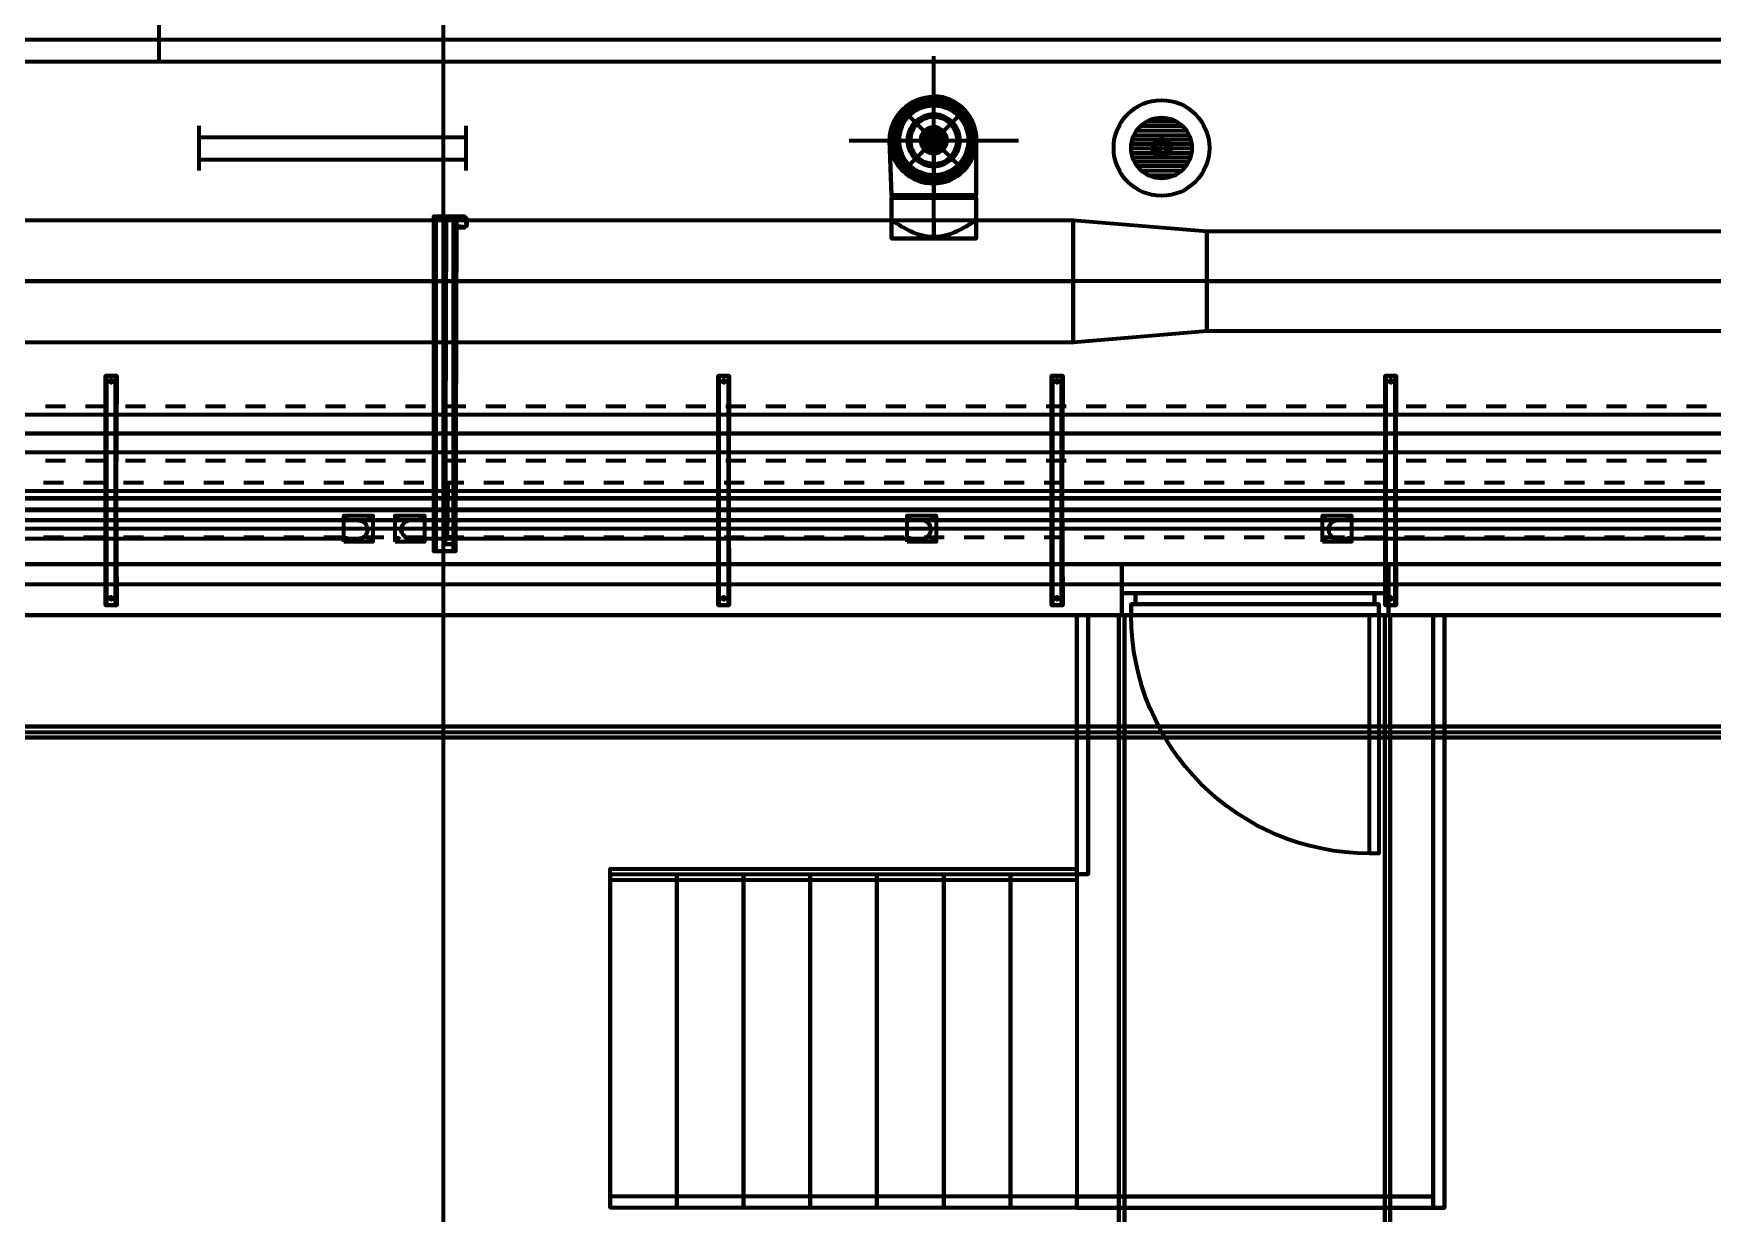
# Model space of a CAD drawing. Extents: x 0 to 1153, y 0 to 816.
# Drawn here: x 386.17 to 435, y 466.3 to 500.62 of the extents above; entities that cross this region are included whole.
import ezdxf

# ---------------------------------------------------------------- set-up
doc = ezdxf.new("R2010")
doc.units = 0
doc.header["$MEASUREMENT"] = 0
for name, color, linetype in [('Arch', 7, 'Continuous'), ('EQUIPMENTS', 7, 'Continuous'), ('Hatch', 7, 'Continuous'), ('HVAC', 7, 'Continuous'), ('PIPE', 7, 'Continuous')]:
    doc.layers.add(name, color=color, linetype=linetype)

msp = doc.modelspace()

# ---------------------------------------------------------------- linework, layer by layer
at = {"layer": 'Arch', "color": 11, "linetype": 'Continuous', "lineweight": 211}
msp.add_line((398.092, 361.77), (398.092, 717.391), dxfattribs=at)
for points in [[(110.871, 493.194), (117.03, 493.194), (123.19, 484.6), (917.988, 484.6)], [(395.623, 486.452), (395.692, 486.445), (395.744, 486.427), (395.801, 486.389), (395.855, 486.325), (395.801, 486.389), (395.744, 486.427), (395.692, 486.445), (395.623, 486.452), (380.721, 486.452)], [(438.986, 486.452), (424.07, 486.452), (424.016, 486.441), (423.965, 486.42), (423.91, 486.38), (423.867, 486.325), (423.844, 486.274), (423.832, 486.22), (423.832, 486.166), (423.844, 486.112), (423.874, 486.049), (423.931, 485.988), (423.99, 485.954), (424.043, 485.938), (424.095, 485.934), (439.001, 485.934)], [(395.855, 486.061), (395.811, 486.006), (395.756, 485.966), (395.706, 485.945), (395.651, 485.934), (395.637, 485.934)], [(113.961, 485.182), (496.327, 485.182), (113.961, 485.182)], [(402.939, 476.165), (416.518, 476.165), (416.518, 466.46), (426.879, 466.46), (426.879, 466.788), (426.879, 466.46), (426.879, 483.701), (426.879, 466.46), (427.207, 466.46), (427.207, 483.701), (426.879, 483.701), (427.207, 483.701), (427.207, 466.46), (426.879, 466.46), (426.879, 483.701), (416.518, 483.701), (416.518, 466.46), (426.879, 466.46), (416.518, 466.46), (402.939, 466.471), (402.939, 476.165), (402.939, 466.471), (416.518, 466.471), (416.518, 466.788), (402.939, 466.788), (402.939, 466.471)], [(416.518, 483.701), (416.518, 476.165), (416.518, 483.701)], [(417.735, 454.501), (417.735, 483.701), (417.904, 483.701), (417.904, 454.501), (417.904, 483.701), (417.735, 483.701), (417.735, 454.501), (417.904, 454.501)], [(425.471, 454.501), (425.471, 483.701), (425.63, 483.701), (425.63, 454.501), (425.63, 483.701), (425.471, 483.701), (425.471, 454.501), (425.63, 454.501)], [(404.876, 466.46), (404.876, 476.165), (404.876, 466.46)], [(406.823, 466.46), (406.823, 476.165), (406.823, 466.46)], [(408.76, 466.46), (408.76, 476.165), (408.76, 466.46)], [(410.697, 466.46), (410.697, 476.165), (410.697, 466.46)], [(412.644, 466.46), (412.644, 476.165), (412.644, 466.46)], [(414.581, 466.46), (414.581, 476.165), (414.581, 466.46)]]:
    msp.add_lwpolyline(points, dxfattribs=at)
for points in [[(395.192, 485.838), (395.192, 486.6), (396.039, 486.6), (396.039, 485.838)], [(396.685, 485.838), (396.685, 486.6), (397.542, 486.6), (397.542, 485.838)], [(411.575, 485.838), (411.575, 486.6), (412.422, 486.6), (412.422, 485.838)], [(423.661, 485.838), (423.661, 486.6), (424.508, 486.6), (424.508, 485.838)], [(418.222, 484.346), (418.222, 484.018), (425.175, 484.018), (425.175, 484.018), (425.175, 484.346), (425.577, 484.346), (417.819, 484.346)], [(425.577, 483.701), (425.577, 484.346), (425.577, 484.346)], [(494.845, 483.701), (494.845, 427.429), (494.845, 483.701), (496.327, 483.701), (113.961, 483.701)], [(416.846, 476.165), (416.518, 476.165), (416.846, 476.165), (416.846, 483.701), (416.518, 483.701), (416.846, 483.701)], [(402.939, 475.996), (402.939, 476.324), (416.518, 476.324), (416.518, 475.996)], [(416.518, 466.788), (426.879, 466.788), (416.518, 466.788), (416.518, 466.46)]]:
    msp.add_lwpolyline(points, close=True, dxfattribs=at)
for points in [[(397.132, 485.934), (397.063, 485.941), (397.011, 485.959), (396.954, 485.997), (396.908, 486.049), (396.877, 486.112), (396.866, 486.166), (396.866, 486.22), (396.9, 486.325), (396.9, 486.325), (396.9, 486.325), (396.866, 486.22), (396.866, 486.166), (396.877, 486.112), (396.908, 486.049), (396.954, 485.997), (397.011, 485.959), (397.063, 485.941), (397.132, 485.934), (412.034, 485.934), (412.089, 485.945), (412.139, 485.966), (412.194, 486.006), (412.238, 486.061), (412.261, 486.112), (412.272, 486.166), (412.272, 486.22), (412.261, 486.274), (412.23, 486.337), (412.184, 486.389), (412.127, 486.427), (412.075, 486.445), (412.02, 486.452), (397.132, 486.453, 0.273625), (396.9, 486.325)], [(380.746, 485.934), (395.651, 485.934), (395.706, 485.945), (395.756, 485.966), (395.811, 486.006), (395.855, 486.061, 0.273604), (395.855, 486.325)], [(425.027, 476.769), (425.027, 483.701), (425.302, 483.701), (425.302, 476.769), (425.027, 476.769, -0.414213), (418.095, 483.701), (417.819, 483.701), (417.819, 484.346), (417.819, 483.701), (417.819, 485.182), (417.819, 483.701), (425.577, 483.701), (425.577, 485.182), (425.577, 483.701), (425.302, 483.701), (425.302, 484.018), (418.095, 484.018), (418.222, 484.018), (418.222, 484.346), (425.175, 484.346), (425.175, 484.018), (425.302, 484.018), (425.302, 483.701), (418.095, 483.701), (418.095, 484.018), (418.095, 483.701)]]:
    msp.add_lwpolyline(points, format="xyb", dxfattribs=at)
for centre, radius in [((395.272, 486.532), 0.037), ((395.96, 486.532), 0.037), ((396.764, 486.532), 0.037), ((397.452, 486.532), 0.037), ((411.655, 486.532), 0.037), ((412.332, 486.532), 0.037), ((423.73, 486.532), 0.037), ((424.418, 486.532), 0.037), ((395.272, 485.918), 0.037), ((395.96, 485.918), 0.0371), ((396.764, 485.918), 0.037), ((397.452, 485.918), 0.0371), ((411.655, 485.918), 0.0371), ((412.332, 485.918), 0.037), ((423.73, 485.918), 0.037), ((424.418, 485.918), 0.037)]:
    msp.add_circle(centre, radius, dxfattribs=at)
for centre, start, end in [((412.014, 486.193), 271.3051, 91.8194), ((424.09, 486.193), 91.3108, 271.8124)]:
    msp.add_arc(centre, 0.259, start, end, dxfattribs=at)
for p in [(425.175, 484.018), (425.577, 484.346)]:
    msp.add_point(p, dxfattribs=at)
at = {"layer": 'EQUIPMENTS', "color": 251, "linetype": 'Continuous', "lineweight": 211}
for p, q in [((632.852, 500.443), (113.961, 500.443)), ((632.852, 499.798), (113.961, 499.798))]:
    msp.add_line(p, q, dxfattribs=at)
at = {"layer": 'Hatch', "color": 251, "linetype": 'Continuous', "lineweight": 211}
msp.add_line((389.827, 499.84), (389.827, 523.05), dxfattribs=at)
at = {"layer": 'Hatch', "color": 5, "linetype": 'Continuous', "lineweight": 211}
for p, q in [((390.991, 496.644), (390.991, 497.935)), ((390.991, 497.607), (398.748, 497.607)), ((398.748, 496.644), (398.748, 497.935)), ((418.19, 497.671), (419.777, 497.671)), ((418.264, 497.808), (419.703, 497.808)), ((418.38, 497.935), (419.587, 497.935)), ((418.56, 498.062), (419.407, 498.062)), ((418.095, 497.29), (419.873, 497.29)), ((418.105, 497.417), (419.862, 497.417)), ((418.105, 497.152), (419.862, 497.152)), ((418.137, 497.544), (419.83, 497.544)), ((390.991, 496.962), (398.748, 496.962)), ((418.137, 497.025), (419.83, 497.025)), ((418.19, 496.898), (419.777, 496.898)), ((418.264, 496.771), (419.703, 496.771)), ((418.38, 496.644), (419.587, 496.644)), ((418.56, 496.507), (419.407, 496.507)), ((467.201, 486.78), (345.038, 486.78)), ((113.961, 480.303), (485.659, 480.303))]:
    msp.add_line(p, q, dxfattribs=at)
at = {"layer": 'Hatch', "color": 3, "linetype": 'Continuous', "lineweight": 211}
for p, q in [((388.292, 490.664), (388.313, 490.664)), ((406.104, 490.664), (406.135, 490.664)), ((415.809, 490.664), (415.83, 490.664)), ((425.503, 490.664), (425.535, 490.664)), ((397.806, 485.563), (398.452, 485.563))]:
    msp.add_line(p, q, dxfattribs=at)
at = {"layer": 'Hatch', "color": 5, "linetype": 'Continuous', "lineweight": 211}
for points in [[(419.163, 497.295), (419.134, 497.243), (419.075, 497.163), (419.03, 497.139), (418.978, 497.131), (418.926, 497.139), (418.881, 497.163), (418.846, 497.198), (418.823, 497.243), (418.814, 497.295), (418.823, 497.347), (418.846, 497.392), (418.881, 497.427), (418.926, 497.451), (418.978, 497.48), (419.03, 497.451), (419.075, 497.427), (419.111, 497.392), (419.163, 497.295), (419.134, 497.243), (419.111, 497.198), (419.075, 497.163), (419.03, 497.139), (418.978, 497.131), (418.926, 497.139), (418.881, 497.163), (418.846, 497.198), (418.823, 497.243), (418.814, 497.295), (418.823, 497.347), (418.846, 497.392), (418.881, 497.427), (418.926, 497.451), (418.978, 497.48), (419.03, 497.451), (419.075, 497.427), (419.111, 497.392), (419.134, 497.347), (419.163, 497.295), (419.134, 497.243), (419.128, 497.186), (419.076, 497.137), (419.023, 497.115), (418.963, 497.11), (418.906, 497.124), (418.847, 497.164), (418.808, 497.223), (418.794, 497.28), (418.798, 497.339), (418.821, 497.393), (418.869, 497.444), (418.978, 497.48), (418.869, 497.444), (418.821, 497.393), (418.798, 497.339), (418.794, 497.28), (418.808, 497.223), (418.847, 497.164), (418.906, 497.124), (418.963, 497.11), (419.023, 497.115), (419.076, 497.137), (419.128, 497.186), (419.134, 497.243), (419.163, 497.295), (419.134, 497.243), (419.128, 497.186), (419.076, 497.137), (419.023, 497.115), (418.963, 497.11), (418.906, 497.124), (418.847, 497.164), (418.808, 497.223), (418.794, 497.28), (418.798, 497.339), (418.821, 497.393), (418.869, 497.444), (418.978, 497.48), (418.869, 497.444), (418.821, 497.393), (418.798, 497.339), (418.794, 497.28), (418.808, 497.223), (418.847, 497.164), (418.906, 497.124), (418.963, 497.11), (419.023, 497.115), (419.076, 497.137), (419.128, 497.186), (419.134, 497.243), (419.163, 497.295), (419.134, 497.243), (419.111, 497.198), (419.075, 497.163), (419.03, 497.139), (418.978, 497.131), (418.926, 497.139), (418.881, 497.163), (418.846, 497.198), (418.823, 497.243), (418.814, 497.295), (418.823, 497.347), (418.846, 497.392), (418.881, 497.427), (418.926, 497.451), (418.978, 497.48), (419.03, 497.451), (419.075, 497.427), (419.111, 497.392), (419.134, 497.347), (419.163, 497.295), (419.134, 497.243), (419.111, 497.198), (419.075, 497.163), (419.03, 497.139), (418.978, 497.131), (418.926, 497.139), (418.881, 497.163), (418.846, 497.198), (418.823, 497.243), (418.814, 497.295), (418.823, 497.347), (418.846, 497.392), (418.881, 497.427), (418.926, 497.451), (418.978, 497.48), (419.03, 497.451), (419.075, 497.427), (419.111, 497.392), (419.134, 497.347), (419.163, 497.295), (419.134, 497.243), (419.128, 497.186), (419.076, 497.137), (419.023, 497.115), (418.963, 497.11), (418.906, 497.124), (418.847, 497.164), (418.808, 497.223), (418.794, 497.28), (418.798, 497.339), (418.821, 497.393), (418.869, 497.444), (418.978, 497.48), (418.869, 497.444), (418.821, 497.393), (418.798, 497.339), (418.794, 497.28), (418.808, 497.223), (418.847, 497.164), (418.906, 497.124), (418.963, 497.11), (419.023, 497.115), (419.076, 497.137), (419.128, 497.186), (419.134, 497.243), (419.163, 497.295), (419.134, 497.243), (419.128, 497.186), (419.076, 497.137), (419.023, 497.115), (418.963, 497.11), (418.906, 497.124), (418.847, 497.164), (418.808, 497.223), (418.794, 497.28), (418.798, 497.339), (418.821, 497.393), (418.869, 497.444), (418.978, 497.48), (418.869, 497.444), (418.821, 497.393), (418.798, 497.339), (418.794, 497.28), (418.808, 497.223), (418.847, 497.164), (418.906, 497.124), (418.963, 497.11), (419.023, 497.115), (419.076, 497.137), (419.128, 497.186), (419.134, 497.243), (419.163, 497.295), (419.134, 497.243), (419.111, 497.198), (419.075, 497.163), (419.03, 497.139), (418.978, 497.131), (418.926, 497.139), (418.881, 497.163), (418.846, 497.198), (418.823, 497.243), (418.814, 497.295), (418.823, 497.347), (418.846, 497.392), (418.881, 497.427), (418.926, 497.451), (418.978, 497.48), (419.03, 497.451), (419.075, 497.427), (419.111, 497.392), (419.134, 497.347), (419.163, 497.295), (419.134, 497.243), (419.111, 497.198), (419.075, 497.163), (419.03, 497.139), (418.978, 497.131), (418.926, 497.139), (418.881, 497.163), (418.846, 497.198), (418.823, 497.243), (418.814, 497.295), (418.823, 497.347), (418.846, 497.392), (418.881, 497.427), (418.926, 497.451), (418.978, 497.48), (419.03, 497.451), (419.075, 497.427), (419.111, 497.392), (419.134, 497.347), (419.163, 497.295), (419.134, 497.243), (419.128, 497.186), (419.076, 497.137), (419.023, 497.115), (418.963, 497.11), (418.906, 497.124), (418.847, 497.164), (418.808, 497.223), (418.794, 497.28), (418.798, 497.339), (418.821, 497.393), (418.869, 497.444), (418.978, 497.48), (418.869, 497.444), (418.821, 497.393), (418.798, 497.339), (418.794, 497.28), (418.808, 497.223), (418.847, 497.164), (418.906, 497.124), (418.963, 497.11), (419.023, 497.115), (419.076, 497.137), (419.128, 497.186), (419.134, 497.243), (419.163, 497.295), (419.134, 497.243), (419.128, 497.186), (419.076, 497.137), (419.023, 497.115), (418.963, 497.11), (418.906, 497.124), (418.847, 497.164), (418.808, 497.223), (418.794, 497.28), (418.798, 497.339), (418.821, 497.393), (418.869, 497.444), (418.978, 497.48), (418.869, 497.444), (418.821, 497.393), (418.798, 497.339), (418.794, 497.28), (418.808, 497.223), (418.847, 497.164), (418.906, 497.124), (418.963, 497.11), (419.023, 497.115), (419.076, 497.137), (419.128, 497.186), (419.134, 497.243), (419.163, 497.295), (419.134, 497.243), (419.111, 497.198), (419.075, 497.163), (419.03, 497.139), (418.978, 497.131), (418.926, 497.139), (418.881, 497.163), (418.846, 497.198), (418.823, 497.243), (418.814, 497.295), (418.823, 497.347), (418.846, 497.392), (418.881, 497.427), (418.926, 497.451), (418.978, 497.48), (419.03, 497.451), (419.075, 497.427), (419.111, 497.392), (419.134, 497.347), (419.163, 497.295), (419.134, 497.243), (419.111, 497.198), (419.075, 497.163), (419.03, 497.139), (418.978, 497.131), (418.926, 497.139), (418.881, 497.163), (418.846, 497.198), (418.823, 497.243), (418.814, 497.295), (418.823, 497.347), (418.846, 497.392), (418.881, 497.427), (418.926, 497.451), (418.978, 497.48), (419.03, 497.451), (419.075, 497.427), (419.111, 497.392), (419.134, 497.347), (419.163, 497.295), (419.134, 497.243), (419.128, 497.186), (419.076, 497.137), (419.023, 497.115), (418.963, 497.11), (418.906, 497.124), (418.847, 497.164), (418.808, 497.223), (418.794, 497.28), (418.798, 497.339), (418.821, 497.393), (418.869, 497.444), (418.978, 497.48), (418.869, 497.444), (418.821, 497.393), (418.798, 497.339), (418.794, 497.28), (418.808, 497.223), (418.847, 497.164), (418.906, 497.124), (418.963, 497.11), (419.023, 497.115), (419.076, 497.137), (419.128, 497.186), (419.134, 497.243), (419.163, 497.295), (419.134, 497.243), (419.128, 497.186), (419.076, 497.137), (419.023, 497.115), (418.963, 497.11), (418.906, 497.124), (418.847, 497.164), (418.808, 497.223), (418.794, 497.28), (418.798, 497.339), (418.821, 497.393), (418.869, 497.444), (418.978, 497.48), (418.869, 497.444), (418.821, 497.393), (418.798, 497.339), (418.794, 497.28), (418.808, 497.223), (418.847, 497.164), (418.906, 497.124), (418.963, 497.11), (419.023, 497.115), (419.076, 497.137), (419.128, 497.186), (419.134, 497.243), (419.163, 497.295), (419.134, 497.243), (419.111, 497.198), (419.075, 497.163), (419.03, 497.139), (418.978, 497.131), (418.926, 497.139), (418.881, 497.163), (418.846, 497.198), (418.823, 497.243), (418.814, 497.295), (418.823, 497.347), (418.846, 497.392), (418.881, 497.427), (418.926, 497.451), (418.978, 497.48), (419.03, 497.451), (419.085, 497.419), (419.118, 497.381), (419.163, 497.295), (419.129, 497.359), (419.085, 497.419), (419.03, 497.451), (418.978, 497.48, -0.414305), (419.163, 497.295, 0.414305), (418.978, 497.48, -0.414305), (419.163, 497.295, 0.414305), (418.978, 497.48, -0.414305), (419.163, 497.295, 0.414305), (418.978, 497.48, -0.414305), (419.163, 497.295, 0.414305), (418.978, 497.48)], [(345.038, 487.109), (467.201, 487.087), (345.038, 487.087), (467.201, 487.109), (467.201, 486.463), (467.201, 487.087), (467.201, 486.463), (467.879, 486.473), (467.201, 486.463), (467.873, 486.484, -0.198876), (468.229, 486.337, 0.198876), (467.879, 486.473), (467.201, 486.463), (467.201, 487.087), (467.873, 487.098, -0.198883), (468.67, 486.778, 0.198878), (467.879, 487.109), (467.201, 487.087), (467.873, 487.098, -0.198883), (468.67, 486.778, 0.198878), (467.879, 487.109), (467.201, 487.109), (345.038, 487.109)]]:
    msp.add_lwpolyline(points, format="xyb", dxfattribs=at)
for points in [[(418.984, 497.268), (418.92, 497.268), (418.984, 497.268), (418.954, 497.323), (418.984, 497.268), (418.92, 497.268), (418.984, 497.268), (418.984, 497.268)], [(345.038, 486.463), (467.201, 486.463), (345.038, 486.463), (467.201, 486.463), (345.038, 486.463)]]:
    msp.add_lwpolyline(points, dxfattribs=at)
at = {"layer": 'Hatch', "color": 3, "linetype": 'Continuous', "lineweight": 211}
for points in [[(398.166, 495.279), (398.388, 495.3), (398.388, 485.563), (398.388, 495.3), (398.113, 495.279), (398.484, 495.298), (397.806, 495.3), (397.806, 485.563), (398.452, 485.563), (398.484, 495.298), (398.166, 495.279), (398.145, 485.764), (398.113, 495.279), (398.113, 485.764), (398.42, 485.764), (398.388, 495.3), (398.441, 485.764), (398.484, 495.298), (398.452, 495.035), (398.473, 495.247), (398.717, 495.279), (398.484, 495.298), (398.717, 495.3), (398.484, 495.298), (398.473, 495.035), (398.717, 495.004), (398.505, 494.982), (398.717, 494.982), (398.505, 495.004), (398.454, 495.026), (398.452, 495.247), (398.484, 495.298), (397.806, 495.3)], [(398.711, 495.279), (398.769, 495.247), (398.711, 495.279), (398.769, 495.247), (398.769, 495.035), (398.711, 495.279), (398.769, 495.035), (398.769, 495.247)], [(388.461, 490.511), (388.429, 490.466), (388.37, 490.493), (388.461, 490.511), (388.418, 490.558), (388.37, 490.493), (388.461, 490.511), (388.429, 490.466), (388.37, 490.493), (388.366, 490.507)], [(406.284, 490.511), (406.251, 490.466), (406.192, 490.493), (406.284, 490.511), (406.24, 490.558), (406.192, 490.493), (406.284, 490.511), (406.251, 490.466), (406.192, 490.493), (406.188, 490.507)], [(415.978, 490.511), (415.945, 490.466), (415.886, 490.493), (415.978, 490.511), (415.934, 490.558), (415.886, 490.493), (415.978, 490.511), (415.945, 490.466), (415.886, 490.493), (415.883, 490.507)], [(425.683, 490.511), (425.65, 490.466), (425.591, 490.493), (425.683, 490.511), (425.639, 490.558), (425.591, 490.493), (425.683, 490.511), (425.65, 490.466), (425.591, 490.493), (425.588, 490.507)], [(398.219, 487.553), (398.441, 487.553), (398.219, 487.553), (398.441, 487.553), (398.219, 487.553), (398.198, 485.976), (398.219, 487.553), (398.187, 485.976), (398.441, 485.976), (398.441, 487.553), (398.441, 485.976), (398.42, 487.553)], [(398.219, 485.976), (398.441, 485.976), (398.187, 485.976), (398.441, 485.976)], [(398.166, 485.764), (398.441, 485.764), (398.166, 485.764), (398.113, 485.764), (398.42, 485.764)], [(388.313, 483.997), (388.588, 483.997), (388.26, 483.997), (388.588, 483.997), (388.313, 483.997), (388.588, 483.997), (388.313, 483.997), (388.26, 483.997), (388.556, 483.997), (388.26, 483.997)], [(388.461, 484.193), (388.429, 484.148), (388.37, 484.174), (388.461, 484.193), (388.418, 484.24), (388.37, 484.174), (388.461, 484.193), (388.429, 484.148), (388.37, 484.174), (388.366, 484.189)], [(406.135, 483.997), (406.4, 483.997), (406.083, 483.997), (406.4, 483.997), (406.135, 483.997), (406.4, 483.997), (406.135, 483.997), (406.083, 483.997), (406.379, 483.997), (406.083, 483.997)], [(406.284, 484.193), (406.251, 484.148), (406.192, 484.174), (406.284, 484.193), (406.24, 484.24), (406.192, 484.174), (406.284, 484.193), (406.251, 484.148), (406.192, 484.174), (406.188, 484.189)], [(415.83, 483.997), (416.105, 483.997), (415.777, 483.997), (416.105, 483.997), (415.83, 483.997), (416.105, 483.997), (415.83, 483.997), (415.777, 483.997), (416.073, 483.997), (415.777, 483.997)], [(415.978, 484.193), (415.945, 484.148), (415.886, 484.174), (415.978, 484.193), (415.934, 484.24), (415.886, 484.174), (415.978, 484.193), (415.945, 484.148), (415.886, 484.174), (415.883, 484.189)], [(425.535, 483.997), (425.799, 483.997), (425.482, 483.997), (425.799, 483.997), (425.535, 483.997), (425.799, 483.997), (425.535, 483.997), (425.482, 483.997), (425.778, 483.997), (425.482, 483.997)], [(425.683, 484.193), (425.65, 484.148), (425.591, 484.174), (425.683, 484.193), (425.639, 484.24), (425.591, 484.174), (425.683, 484.193), (425.65, 484.148), (425.591, 484.174), (425.588, 484.189)]]:
    msp.add_lwpolyline(points, dxfattribs=at)
for points in [[(397.87, 485.563), (398.388, 485.563), (397.933, 485.563), (397.87, 485.563), (397.87, 495.3)], [(398.388, 495.3), (397.87, 495.3), (397.933, 495.3)], [(398.452, 495.279), (398.473, 495.252), (398.478, 495.268), (398.493, 495.278), (398.497, 495.279), (398.452, 495.252), (398.461, 495.28), (398.484, 495.298), (398.496, 495.3), (398.473, 495.252), (398.478, 495.268), (398.493, 495.278), (398.497, 495.279), (398.452, 495.252), (398.461, 495.28), (398.5, 495.3)], [(398.452, 495.004), (398.484, 495.019), (398.474, 495.032), (398.473, 495.039), (398.5, 494.993), (398.471, 495.002), (398.453, 495.029), (398.452, 495.037), (398.5, 495.014), (398.484, 495.019), (398.474, 495.032), (398.473, 495.039), (398.5, 494.993), (398.471, 495.002), (398.452, 495.041)], [(398.738, 495.041), (398.72, 495.016), (398.713, 495.014), (398.759, 495.041), (398.75, 495.013), (398.726, 494.995), (398.715, 494.993), (398.738, 495.041), (398.733, 495.025), (398.72, 495.016), (398.713, 495.014), (398.759, 495.041), (398.75, 495.013), (398.711, 494.993)], [(388.556, 490.664), (388.26, 490.664), (388.556, 490.664), (388.313, 490.664), (388.26, 490.664), (388.556, 490.664), (388.313, 490.664), (388.588, 490.664), (388.292, 490.664), (388.292, 483.997), (388.26, 490.664), (388.292, 483.997), (388.292, 490.664), (388.26, 483.997), (388.26, 490.664), (388.556, 490.664), (388.556, 483.997), (388.588, 490.664), (388.556, 483.997), (388.556, 490.664), (388.588, 483.997)], [(406.379, 490.664), (406.083, 490.664), (406.379, 490.664), (406.135, 490.664), (406.083, 490.664), (406.379, 490.664), (406.135, 490.664), (406.4, 490.664), (406.104, 490.664), (406.104, 483.997), (406.083, 490.664), (406.104, 483.997), (406.104, 490.664), (406.083, 483.997), (406.083, 490.664), (406.379, 490.664), (406.379, 483.997), (406.4, 490.664), (406.379, 483.997), (406.379, 490.664), (406.4, 483.997)], [(416.073, 490.664), (415.777, 490.664), (416.073, 490.664), (415.83, 490.664), (415.777, 490.664), (416.073, 490.664), (415.83, 490.664), (416.105, 490.664), (415.809, 490.664), (415.809, 483.997), (415.777, 490.664), (415.809, 483.997), (415.809, 490.664), (415.777, 483.997), (415.777, 490.664), (416.073, 490.664), (416.073, 483.997), (416.105, 490.664), (416.073, 483.997), (416.073, 490.664), (416.105, 483.997)], [(425.778, 490.664), (425.482, 490.664), (425.778, 490.664), (425.535, 490.664), (425.482, 490.664), (425.778, 490.664), (425.535, 490.664), (425.799, 490.664), (425.503, 490.664), (425.503, 483.997), (425.482, 490.664), (425.503, 483.997), (425.503, 490.664), (425.482, 483.997), (425.482, 490.664), (425.778, 490.664), (425.778, 483.997), (425.799, 490.664), (425.778, 483.997), (425.778, 490.664), (425.799, 483.997)]]:
    msp.add_lwpolyline(points, close=True, dxfattribs=at)
at = {"layer": 'Hatch', "color": 5, "linetype": 'Continuous', "lineweight": 211}
for points in [[(485.659, 480.462), (113.961, 480.462), (485.659, 480.452), (113.961, 480.452), (485.659, 480.462), (485.659, 480.145)], [(113.961, 480.155), (485.659, 480.155), (113.961, 480.145), (485.659, 480.145)]]:
    msp.add_lwpolyline(points, close=True, dxfattribs=at)
for centre, radius in [((418.978, 497.295), 1.392), ((418.978, 497.295), 0.884), ((418.981, 497.287), 0.267)]:
    msp.add_circle(centre, radius, dxfattribs=at)
at = {"layer": 'Hatch', "color": 3, "linetype": 'Continuous', "lineweight": 211}
for p in [(398.452, 495.279), (398.452, 495.004)]:
    msp.add_point(p, dxfattribs=at)
at = {"layer": 'HVAC', "color": 6, "linetype": 'Continuous', "lineweight": 211}
for p, q in [((412.358, 495.057), (412.358, 499.967)), ((411.48, 498.38), (413.226, 496.644)), ((413.226, 498.38), (411.48, 496.644)), ((409.892, 497.512), (414.814, 497.512))]:
    msp.add_line(p, q, dxfattribs=at)
for points in [[(411.067, 497.517, 0.414207), (412.353, 496.284, -0.414204), (411.067, 497.517, -0.414214), (412.353, 498.771, 0.414205), (411.067, 497.517, 0.414212), (412.353, 496.284, 0.414219), (413.586, 497.517, 0.414208), (412.353, 498.803, -0.414214), (413.586, 497.517, -0.414207), (412.353, 496.284, 0.414211), (413.586, 497.517, 0.414212), (412.353, 498.782, 0.414201), (411.067, 497.517), (411.12, 495.924), (411.12, 495.84), (411.12, 495.194), (411.12, 494.665), (411.12, 495.194), (411.12, 494.665), (411.12, 495.194), (411.12, 495.84), (411.12, 495.194), (413.586, 495.194), (413.586, 494.665), (413.586, 495.194), (413.586, 495.84), (413.586, 495.924), (413.586, 497.517, -0.414218), (412.353, 496.284, -0.41423), (411.067, 497.517, -0.414218), (412.353, 498.75, -0.414205), (413.586, 497.517, 0.414205), (412.353, 498.75, 0.414218), (411.067, 497.517, 0.41423), (412.353, 496.284, 0.414218), (413.586, 497.517), (413.586, 495.924), (413.586, 497.517, 0.414205), (412.353, 498.75, 0.414218), (411.067, 497.517), (411.12, 495.924), (411.067, 497.517, 0.41423), (412.353, 496.284, 0.414218), (413.586, 497.517, 0.414205), (412.353, 498.75, 0.414218), (411.067, 497.517, 0.41423), (412.353, 496.263, 0.414218), (413.586, 497.517)], [(413.533, 497.517, 0.414197), (412.353, 498.697, 0.414203), (411.173, 497.517, 0.414229), (412.353, 496.337, -0.414231), (411.173, 497.517, -0.414218), (412.353, 498.623, 0.414207), (411.247, 497.517, 0.414207), (412.353, 496.337, -0.414212), (411.173, 497.517, -0.4142), (412.353, 498.623, 0.414207), (411.247, 497.517, 0.414207), (412.353, 496.411, -0.414207), (411.247, 497.517, -0.414207), (412.353, 498.623, -0.414207), (413.459, 497.517, -0.414207), (412.353, 496.411, -0.414207), (411.247, 497.517, -0.414207), (412.353, 498.623, 0.414207), (411.247, 497.517, 0.414207), (412.353, 496.337, -0.414234), (411.173, 497.517, -0.414207), (412.353, 498.623, -0.414207), (413.459, 497.517, -0.414207), (412.353, 496.337, 0.414206), (413.533, 497.517, 0.414194), (412.353, 498.697, -0.414212), (413.533, 497.517, 0.414211), (412.353, 498.697, -0.414197), (413.533, 497.517, -0.414209), (412.353, 496.337, 0.414209), (413.533, 497.517, -0.414223), (412.353, 496.337, 0.414224), (413.459, 497.517, 0.414207), (412.353, 498.697, -0.414194), (413.459, 497.517, -0.414207), (412.353, 496.337, 0.414206), (413.459, 497.517, 0.414207), (412.353, 498.623, -0.414207), (413.459, 497.517, -0.414207), (412.353, 496.411, 0.414207), (413.459, 497.517, 0.414207), (412.353, 498.697, -0.414193), (413.459, 497.517, -0.414207), (412.353, 496.337, 0.41422), (413.533, 497.517, -0.414207), (412.353, 496.411, -0.414212), (411.173, 497.517, -0.414217), (412.353, 498.697, 0.414203), (411.173, 497.517, 0.414214), (412.353, 496.337, -0.414214), (411.173, 497.517)], [(413.459, 497.517, 0.414207), (412.353, 498.644, 0.414207), (411.226, 497.517, 0.414207), (412.353, 496.411, -0.414207), (411.226, 497.517, -0.414207), (412.353, 498.623, 0.4142), (411.226, 497.517)]]:
    msp.add_lwpolyline(points, format="xyb", dxfattribs=at)
for points in [[(411.342, 497.517, 0.414206), (412.353, 496.507, -0.414206), (411.342, 497.517, -0.414206), (412.353, 498.528, 0.414206)], [(411.596, 497.517, 0.414254), (412.353, 496.76, -0.414254), (411.596, 497.517, -0.414224), (412.353, 498.274, 0.414224)], [(413.046, 497.517, 0.414172), (412.353, 498.21, 0.414182), (411.66, 497.517, 0.414202), (412.353, 496.824, 0.414192), (413.067, 497.517, 0.414217), (412.353, 498.232, 0.414226), (411.639, 497.517, 0.414258), (412.353, 496.803, -0.414258), (411.639, 497.517, -0.414226), (412.353, 498.221, 0.414209), (411.649, 497.517, 0.414209), (412.353, 496.835, 0.414244), (413.036, 497.517, 0.414224), (412.353, 498.2, -0.414224), (413.036, 497.517, -0.414244), (412.353, 496.803, 0.414248), (413.11, 497.517, 0.414204), (412.353, 498.274, -0.414204), (413.11, 497.517, -0.414233), (412.353, 496.761, 0.414233), (413.067, 497.517, 0.414217), (412.353, 498.221, -0.414209), (413.067, 497.517, -0.414248), (412.353, 496.813, 0.414209)], [(411.67, 497.517, 0.414242), (412.353, 496.835, -0.414242), (411.67, 497.517, -0.414221), (412.353, 498.2, 0.414221)], [(413.364, 497.517, 0.414206), (412.353, 498.528, -0.414206), (413.364, 497.517, -0.414206), (412.353, 496.507, 0.414206)], [(412.729, 497.517, 0.414245), (412.353, 497.893, 0.414241), (411.978, 497.517, 0.414278), (412.353, 497.142, -0.414278), (411.977, 497.517, -0.414241), (412.353, 497.903, 0.414169), (411.967, 497.517, 0.414206), (412.353, 497.141, 0.414283), (412.729, 497.517, 0.414245), (412.353, 497.904, -0.414151), (412.729, 497.517, -0.414283), (412.353, 497.131, 0.414188)], [(412.644, 497.517, 0.414128), (412.353, 497.809, 0.414203), (412.062, 497.517, 0.414252), (412.353, 497.227, -0.414252), (412.061, 497.517, -0.414203), (412.353, 497.809, 0.414203), (412.062, 497.517, 0.414252), (412.353, 497.225, 0.414175), (412.665, 497.517, 0.414178), (412.353, 497.829, 0.414228), (412.041, 497.517, 0.414277), (412.353, 497.205, -0.414277), (412.041, 497.517, -0.414228), (412.353, 497.818, 0.414166), (412.051, 497.517, 0.414189), (412.353, 497.204, 0.414228), (412.644, 497.517, 0.414128), (412.353, 497.808, -0.414128), (412.645, 497.517, -0.414175), (412.353, 497.225, 0.414175), (412.665, 497.517, 0.414178), (412.353, 497.819, -0.414114), (412.666, 497.517, -0.414228), (412.353, 497.217, 0.414136)], [(412.353, 497.724, 0.414211), (412.137, 497.517, -0.414159), (412.353, 497.723, -0.41418), (412.57, 497.517, 0.414157)]]:
    msp.add_lwpolyline(points, format="xyb", close=True, dxfattribs=at)
for points in [[(412.353, 497.406), (412.302, 497.418), (412.263, 497.452), (412.243, 497.499), (412.248, 497.552), (412.275, 497.596), (412.318, 497.623), (412.371, 497.627), (412.419, 497.607), (412.455, 497.56), (412.464, 497.508), (412.443, 497.452), (412.404, 497.418), (412.362, 497.406), (412.388, 497.412), (412.443, 497.452), (412.464, 497.508), (412.455, 497.56), (412.404, 497.616), (412.353, 497.628), (412.404, 497.616), (412.443, 497.583), (412.463, 497.535), (412.459, 497.482), (412.432, 497.439), (412.388, 497.412), (412.335, 497.408), (412.287, 497.427), (412.251, 497.474), (412.242, 497.526), (412.263, 497.583), (412.302, 497.616), (412.344, 497.628), (412.318, 497.623), (412.263, 497.583), (412.242, 497.526), (412.251, 497.474), (412.302, 497.418), (412.353, 497.406), (412.302, 497.418), (412.263, 497.452), (412.243, 497.499), (412.248, 497.552), (412.275, 497.596), (412.318, 497.623), (412.371, 497.627), (412.419, 497.607), (412.452, 497.568), (412.464, 497.517), (412.452, 497.466), (412.419, 497.427), (412.371, 497.408), (412.318, 497.412), (412.275, 497.439), (412.248, 497.482), (412.243, 497.535), (412.263, 497.583), (412.302, 497.616), (412.353, 497.628), (412.404, 497.616), (412.443, 497.583), (412.463, 497.535), (412.459, 497.482), (412.432, 497.439), (412.353, 497.406)], [(412.358, 495.84), (413.586, 495.84), (411.12, 495.84), (412.358, 495.84), (413.586, 495.84), (411.12, 495.84), (412.358, 495.84), (413.586, 495.84), (411.12, 495.84), (413.586, 495.84), (413.586, 495.194), (413.586, 494.665), (413.586, 495.194), (413.586, 495.84), (411.12, 495.84), (412.358, 495.84), (412.358, 495.924)], [(413.586, 495.924), (411.12, 495.924), (413.586, 495.924), (411.12, 495.924), (413.586, 495.924), (411.12, 495.924), (413.586, 495.924), (411.12, 495.924)], [(413.586, 495.194), (413.565, 495.184), (413.554, 495.184), (413.48, 495.131), (413.427, 495.099), (413.374, 495.057), (413.3, 495.014), (413.216, 494.972), (413.131, 494.919), (413.036, 494.877), (412.94, 494.834), (412.835, 494.792), (412.718, 494.76), (412.602, 494.728), (412.475, 494.707), (412.231, 494.707), (412.104, 494.728), (411.872, 494.792), (411.766, 494.834), (411.67, 494.877), (411.575, 494.919), (411.491, 494.972), (411.406, 495.014), (411.342, 495.057), (411.279, 495.099), (411.226, 495.131), (411.184, 495.162), (411.152, 495.184), (411.141, 495.184), (411.131, 495.194), (411.12, 495.194), (411.131, 495.194), (411.141, 495.184), (411.152, 495.184), (411.226, 495.131), (411.279, 495.099), (411.342, 495.057), (411.406, 495.014), (411.491, 494.972), (411.575, 494.919), (411.67, 494.877), (411.766, 494.834), (411.872, 494.792), (412.104, 494.728), (412.231, 494.707), (412.475, 494.707), (412.602, 494.728), (412.718, 494.76), (412.835, 494.792), (412.94, 494.834), (413.036, 494.877), (413.131, 494.919), (413.216, 494.972), (413.3, 495.014), (413.374, 495.057), (413.427, 495.099), (413.48, 495.131), (413.523, 495.162), (413.554, 495.184), (413.586, 495.194)], [(413.586, 494.665), (411.12, 494.665), (412.358, 494.665), (413.586, 494.665), (411.12, 494.665), (412.358, 494.665), (413.586, 494.665), (411.12, 494.665), (412.358, 494.665), (413.586, 494.665), (411.12, 494.665), (412.358, 494.665)]]:
    msp.add_lwpolyline(points, close=True, dxfattribs=at)
for points in [[(412.56, 497.517), (412.549, 497.452), (412.52, 497.395), (412.462, 497.342), (412.353, 497.311), (412.462, 497.342), (412.52, 497.395), (412.549, 497.452), (412.56, 497.517), (412.549, 497.452), (412.518, 497.376), (412.467, 497.333), (412.422, 497.311), (412.353, 497.311), (412.258, 497.334), (412.2, 497.364), (412.16, 497.418), (412.139, 497.482), (412.178, 497.389), (412.258, 497.334), (412.353, 497.311), (412.258, 497.334), (412.178, 497.408), (412.153, 497.468), (412.196, 497.383), (412.258, 497.334), (412.353, 497.311)], [(412.358, 497.512), (412.358, 495.924)], [(420.296, 493.416), (420.296, 491.966), (420.296, 493.416), (420.296, 494.877), (420.296, 493.416), (478.176, 493.416), (420.296, 493.416), (416.412, 493.416), (416.412, 495.194), (416.412, 491.638), (416.412, 493.416), (416.412, 491.638), (416.412, 495.194), (420.296, 494.877), (478.176, 494.877), (478.176, 491.966), (420.296, 491.966), (416.412, 491.638), (355.917, 491.638)], [(355.917, 495.194), (416.412, 495.194), (416.412, 493.416), (355.917, 493.416), (416.412, 493.416)], [(412.358, 494.665), (412.358, 495.194), (412.358, 494.665)], [(420.296, 494.877), (420.296, 491.966), (420.296, 494.877)]]:
    msp.add_lwpolyline(points, dxfattribs=at)
msp.add_circle((412.355, 497.517), 1.159, dxfattribs=at)
msp.add_point((412.358, 497.512), dxfattribs=at)
msp.add_point((412.358, 497.512), dxfattribs=at)
msp.add_point((412.358, 497.512), dxfattribs=at)
msp.add_point((412.358, 497.512), dxfattribs=at)
msp.add_point((412.358, 497.512), dxfattribs=at)
msp.add_point((412.358, 497.512), dxfattribs=at)
at = {"layer": 'PIPE', "color": 4, "linetype": 'Continuous', "lineweight": 211}
for p, q in [((387.096, 489.775), (386.514, 489.775)), ((388.26, 489.775), (387.678, 489.775)), ((389.424, 489.775), (388.842, 489.775)), ((390.588, 489.775), (390.006, 489.775)), ((391.753, 489.775), (391.171, 489.775)), ((392.917, 489.775), (392.335, 489.775)), ((394.081, 489.775), (393.499, 489.775)), ((395.245, 489.775), (394.663, 489.775)), ((396.409, 489.775), (395.827, 489.775)), ((397.574, 489.775), (396.991, 489.775)), ((398.738, 489.775), (398.156, 489.775)), ((399.902, 489.775), (399.32, 489.775)), ((401.066, 489.775), (400.484, 489.775)), ((402.23, 489.775), (401.648, 489.775)), ((403.394, 489.775), (402.812, 489.775)), ((404.558, 489.775), (403.976, 489.775)), ((405.723, 489.775), (405.141, 489.775)), ((406.887, 489.775), (406.305, 489.775)), ((408.051, 489.775), (407.469, 489.775)), ((409.215, 489.775), (408.633, 489.775)), ((410.379, 489.775), (409.797, 489.775)), ((411.544, 489.775), (410.961, 489.775)), ((412.708, 489.775), (412.126, 489.775)), ((413.872, 489.775), (413.29, 489.775)), ((415.036, 489.775), (414.454, 489.775)), ((416.2, 489.775), (415.618, 489.775)), ((417.364, 489.775), (416.782, 489.775)), ((418.529, 489.775), (417.946, 489.775)), ((419.693, 489.775), (419.111, 489.775)), ((420.857, 489.775), (420.275, 489.775)), ((422.021, 489.775), (421.439, 489.775)), ((423.185, 489.775), (422.603, 489.775)), ((424.349, 489.775), (423.767, 489.775)), ((425.513, 489.775), (424.931, 489.775)), ((426.678, 489.775), (426.096, 489.775)), ((427.842, 489.775), (427.26, 489.775)), ((429.006, 489.775), (428.424, 489.775)), ((430.17, 489.775), (429.588, 489.775)), ((431.334, 489.775), (430.752, 489.775)), ((432.499, 489.775), (431.916, 489.775)), ((433.663, 489.775), (433.081, 489.775)), ((434.827, 489.775), (434.245, 489.775)), ((386.514, 488.199), (387.096, 488.199)), ((387.678, 488.199), (388.26, 488.199)), ((388.842, 488.199), (389.424, 488.199)), ((390.006, 488.199), (390.588, 488.199)), ((391.171, 488.199), (391.753, 488.199)), ((392.335, 488.199), (392.917, 488.199)), ((393.499, 488.199), (394.081, 488.199)), ((394.663, 488.199), (395.245, 488.199)), ((395.827, 488.199), (396.409, 488.199)), ((396.991, 488.199), (397.574, 488.199)), ((398.156, 488.199), (398.738, 488.199)), ((399.32, 488.199), (399.902, 488.199)), ((400.484, 488.199), (401.066, 488.199)), ((401.648, 488.199), (402.23, 488.199)), ((402.812, 488.199), (403.394, 488.199)), ((403.976, 488.199), (404.558, 488.199)), ((405.141, 488.199), (405.723, 488.199)), ((406.305, 488.199), (406.887, 488.199)), ((407.469, 488.199), (408.051, 488.199)), ((408.633, 488.199), (409.215, 488.199)), ((409.797, 488.199), (410.379, 488.199)), ((410.961, 488.199), (411.544, 488.199)), ((412.126, 488.199), (412.708, 488.199)), ((413.29, 488.199), (413.872, 488.199)), ((414.454, 488.199), (415.036, 488.199)), ((415.618, 488.199), (416.2, 488.199)), ((416.782, 488.199), (417.364, 488.199)), ((417.946, 488.199), (418.529, 488.199)), ((419.111, 488.199), (419.693, 488.199)), ((420.275, 488.199), (420.857, 488.199)), ((421.439, 488.199), (422.021, 488.199)), ((422.603, 488.199), (423.185, 488.199)), ((423.767, 488.199), (424.349, 488.199)), ((424.931, 488.199), (425.513, 488.199)), ((426.096, 488.199), (426.678, 488.199)), ((427.26, 488.199), (427.842, 488.199)), ((428.424, 488.199), (429.006, 488.199)), ((429.588, 488.199), (430.17, 488.199)), ((430.752, 488.199), (431.334, 488.199)), ((431.916, 488.199), (432.499, 488.199)), ((433.081, 488.199), (433.663, 488.199)), ((434.245, 488.199), (434.827, 488.199))]:
    msp.add_line(p, q, dxfattribs=at)
at = {"layer": 'PIPE', "color": 220, "linetype": 'Continuous', "lineweight": 211}
for p, q in [((387.043, 487.553), (386.461, 487.553)), ((388.207, 487.553), (387.625, 487.553)), ((389.371, 487.553), (388.789, 487.553)), ((390.536, 487.553), (389.954, 487.553)), ((391.7, 487.553), (391.118, 487.553)), ((392.864, 487.553), (392.282, 487.553)), ((394.028, 487.553), (393.446, 487.553)), ((395.192, 487.553), (394.61, 487.553)), ((396.356, 487.553), (395.774, 487.553)), ((397.521, 487.553), (396.938, 487.553)), ((398.685, 487.553), (398.103, 487.553)), ((399.849, 487.553), (399.267, 487.553)), ((401.013, 487.553), (400.431, 487.553)), ((402.177, 487.553), (401.595, 487.553)), ((403.341, 487.553), (402.759, 487.553)), ((404.506, 487.553), (403.924, 487.553)), ((405.67, 487.553), (405.088, 487.553)), ((406.834, 487.553), (406.252, 487.553)), ((407.998, 487.553), (407.416, 487.553)), ((409.162, 487.553), (408.58, 487.553)), ((410.326, 487.553), (409.744, 487.553)), ((411.491, 487.553), (410.908, 487.553)), ((412.655, 487.553), (412.073, 487.553)), ((413.819, 487.553), (413.237, 487.553)), ((414.983, 487.553), (414.401, 487.553)), ((416.147, 487.553), (415.565, 487.553)), ((417.311, 487.553), (416.729, 487.553)), ((418.476, 487.553), (417.894, 487.553)), ((419.64, 487.553), (419.058, 487.553)), ((420.804, 487.553), (420.222, 487.553)), ((421.968, 487.553), (421.386, 487.553)), ((423.132, 487.553), (422.55, 487.553)), ((424.296, 487.553), (423.714, 487.553)), ((425.461, 487.553), (424.879, 487.553)), ((426.625, 487.553), (426.043, 487.553)), ((427.789, 487.553), (427.207, 487.553)), ((428.953, 487.553), (428.371, 487.553)), ((430.117, 487.553), (429.535, 487.553)), ((431.281, 487.553), (430.699, 487.553)), ((432.446, 487.553), (431.863, 487.553)), ((433.61, 487.553), (433.028, 487.553)), ((434.774, 487.553), (434.192, 487.553)), ((386.461, 485.976), (387.043, 485.976)), ((387.625, 485.976), (388.207, 485.976)), ((388.789, 485.976), (389.371, 485.976)), ((389.954, 485.976), (390.536, 485.976)), ((391.118, 485.976), (391.7, 485.976)), ((392.282, 485.976), (392.864, 485.976)), ((393.446, 485.976), (394.028, 485.976)), ((394.61, 485.976), (395.192, 485.976)), ((395.774, 485.976), (396.356, 485.976)), ((396.938, 485.976), (397.521, 485.976)), ((398.103, 485.976), (398.685, 485.976)), ((399.267, 485.976), (399.849, 485.976)), ((400.431, 485.976), (401.013, 485.976)), ((401.595, 485.976), (402.177, 485.976)), ((402.759, 485.976), (403.341, 485.976)), ((403.924, 485.976), (404.506, 485.976)), ((405.088, 485.976), (405.67, 485.976)), ((406.252, 485.976), (406.834, 485.976)), ((407.416, 485.976), (407.998, 485.976)), ((408.58, 485.976), (409.162, 485.976)), ((409.744, 485.976), (410.326, 485.976)), ((410.908, 485.976), (411.491, 485.976)), ((412.073, 485.976), (412.655, 485.976)), ((413.237, 485.976), (413.819, 485.976)), ((414.401, 485.976), (414.983, 485.976)), ((415.565, 485.976), (416.147, 485.976)), ((416.729, 485.976), (417.311, 485.976)), ((417.894, 485.976), (418.476, 485.976)), ((419.058, 485.976), (419.64, 485.976)), ((420.222, 485.976), (420.804, 485.976)), ((421.386, 485.976), (421.968, 485.976)), ((422.55, 485.976), (423.132, 485.976)), ((423.714, 485.976), (424.296, 485.976)), ((424.879, 485.976), (425.461, 485.976)), ((426.043, 485.976), (426.625, 485.976)), ((427.207, 485.976), (427.789, 485.976)), ((428.371, 485.976), (428.953, 485.976)), ((429.535, 485.976), (430.117, 485.976)), ((430.699, 485.976), (431.281, 485.976)), ((431.863, 485.976), (432.446, 485.976)), ((433.028, 485.976), (433.61, 485.976)), ((434.192, 485.976), (434.774, 485.976))]:
    msp.add_line(p, q, dxfattribs=at)
at = {"layer": 'PIPE', "color": 4, "linetype": 'Continuous', "lineweight": 211}
msp.add_lwpolyline([(113.961, 488.442), (482.706, 488.442), (482.706, 489.532), (113.961, 489.532)], dxfattribs=at)
at = {"layer": 'PIPE', "color": 110, "linetype": 'Continuous', "lineweight": 211}
msp.add_lwpolyline([(113.961, 488.992), (482.706, 488.992), (113.961, 488.992)], dxfattribs=at)
at = {"layer": 'PIPE', "color": 200, "linetype": 'Continuous', "lineweight": 211}
for points in [[(113.961, 486.22), (484.928, 486.22), (484.928, 486.759), (486.484, 486.759), (486.484, 488.326)], [(484.928, 486.22), (484.928, 487.31), (113.961, 487.31)]]:
    msp.add_lwpolyline(points, dxfattribs=at)
at = {"layer": 'PIPE', "color": 230, "linetype": 'Continuous', "lineweight": 211}
msp.add_lwpolyline([(113.961, 486.759), (484.928, 486.759), (113.961, 486.759)], dxfattribs=at)

doc.saveas('drawing.dxf')
